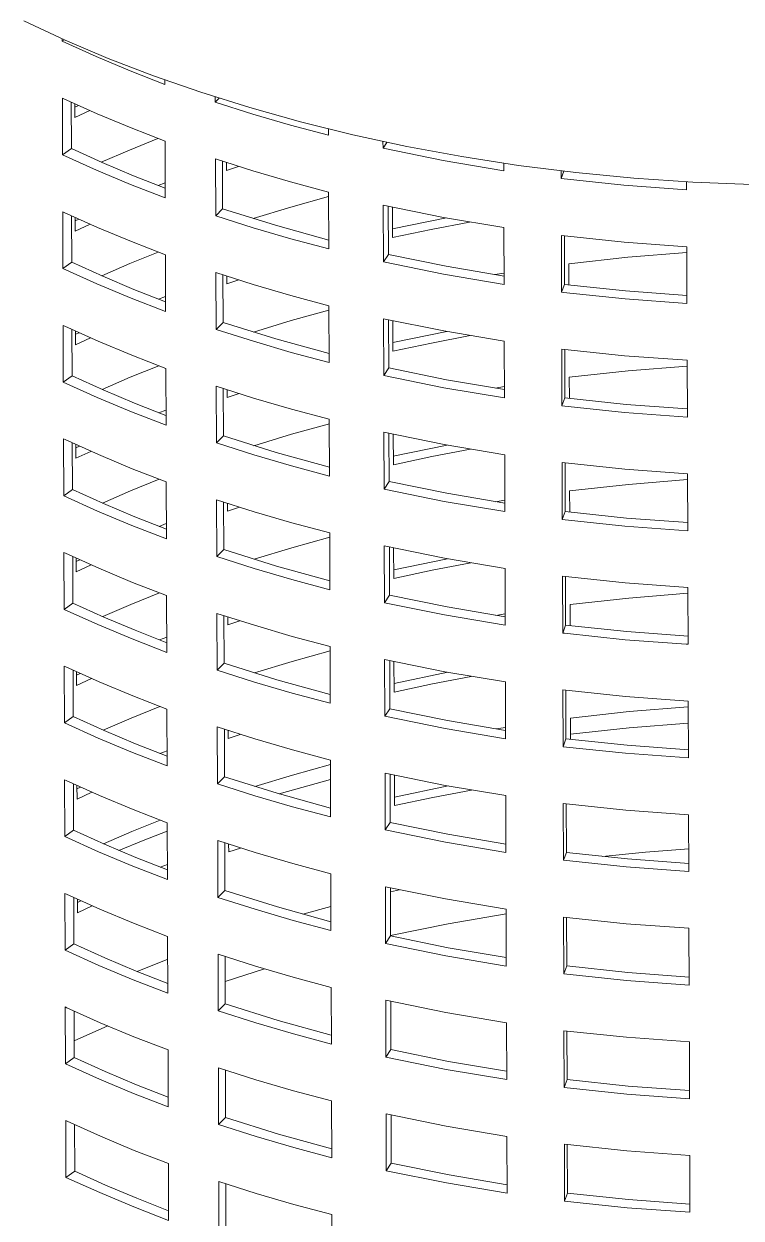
# Model space of a CAD drawing. Header units: inches. Extents: x -12 to 136, y -5 to 104.
# Drawn here: x 123.07 to 127.12, y 66.61 to 73.35 of the extents above; entities that cross this region are included whole.
import ezdxf

# ---------------------------------------------------------------- set-up
doc = ezdxf.new("R2010")
doc.units = ezdxf.units.IN
doc.layers.add('ZANO_R', color=7, linetype='Continuous', lineweight=0)

msp = doc.modelspace()

# ---------------------------------------------------------------- linework, layer by layer
at = {"layer": 'ZANO_R'}
for p, q in [((123.06814, 73.37093), (123.30085, 73.26291)), ((123.28464, 73.25551), (123.28459, 73.27014)), ((123.28464, 73.25551), (123.29722, 73.26452)), ((123.30085, 73.26291), (123.54511, 73.15937)), ((123.47581, 73.1693), (123.28464, 73.25551)), ((123.66922, 73.08827), (123.47581, 73.1693)), ((123.54511, 73.15937), (123.80065, 73.06084)), ((123.86475, 73.01247), (123.66922, 73.08827)), ((123.80065, 73.06084), (124.06708, 72.96788)), ((123.86467, 73.03763), (123.86475, 73.01247)), ((123.28671, 72.6138), (123.28568, 72.93465)), ((123.28568, 72.93465), (123.29439, 72.93058)), ((123.48272, 72.84589), (123.29439, 72.93058)), ((124.06708, 72.96788), (124.34392, 72.88099)), ((124.14939, 72.91198), (124.14929, 72.94108)), ((124.14939, 72.91198), (124.17137, 72.93403)), ((123.33635, 72.64933), (123.3355, 72.91154)), ((123.35557, 72.90236), (123.35582, 72.8254)), ((123.35563, 72.88385), (123.37582, 72.89317)), ((123.35582, 72.8254), (123.44, 72.86452)), ((124.36084, 72.84443), (124.14939, 72.91198)), ((124.34392, 72.88099), (124.63061, 72.8007)), ((123.67323, 72.76621), (123.48272, 72.84589)), ((124.57385, 72.78198), (124.36084, 72.84443)), ((124.63061, 72.8007), (124.92647, 72.7275)), ((123.86579, 72.69161), (123.67323, 72.76621)), ((124.7883, 72.72466), (124.57385, 72.78198)), ((124.78819, 72.76053), (124.7883, 72.72466)), ((124.92647, 72.7275), (125.23075, 72.66185)), ((123.82547, 72.70678), (123.66471, 72.64154)), ((123.86579, 72.69161), (123.86682, 72.37075)), ((125.09672, 72.65127), (125.0966, 72.68962)), ((125.09672, 72.65127), (125.11902, 72.68485)), ((125.23075, 72.66185), (125.54261, 72.60417)), ((123.28671, 72.6138), (123.33635, 72.64933)), ((123.47788, 72.52759), (123.28671, 72.6138)), ((123.51122, 72.57024), (123.33635, 72.64933)), ((123.66471, 72.64154), (123.50544, 72.57273)), ((124.15146, 72.27027), (124.15042, 72.59112)), ((124.15042, 72.59112), (124.36187, 72.52357)), ((125.43666, 72.58212), (125.09672, 72.65127)), ((125.54261, 72.60417), (125.86112, 72.55484)), ((123.6713, 72.44655), (123.47788, 72.52759)), ((123.68803, 72.49556), (123.51122, 72.57024)), ((124.19092, 72.30984), (124.19005, 72.57801)), ((124.21242, 72.57071), (124.21256, 72.52676)), ((124.21256, 72.52676), (124.2797, 72.54912)), ((124.36187, 72.52357), (124.57489, 72.46112)), ((125.77871, 72.52429), (125.43666, 72.58212)), ((125.77857, 72.56672), (125.77871, 72.52429)), ((125.86112, 72.55484), (126.1853, 72.51422)), ((126.10332, 72.47981), (126.10318, 72.52361)), ((126.10332, 72.47981), (126.1188, 72.52178)), ((123.86665, 72.42532), (123.68803, 72.49556)), ((123.82633, 72.44075), (123.86655, 72.45618)), ((124.57489, 72.46112), (124.78934, 72.40381)), ((126.10332, 72.47981), (126.45695, 72.44245)), ((126.1853, 72.51422), (126.51407, 72.48256)), ((126.51407, 72.48256), (126.84633, 72.46011)), ((126.81144, 72.46202), (126.81158, 72.41629)), ((126.84633, 72.46011), (127.18092, 72.44702)), ((123.86682, 72.37075), (123.6713, 72.44655)), ((124.78934, 72.40381), (124.79037, 72.08295)), ((126.45695, 72.44245), (126.81158, 72.41629)), ((124.57512, 72.31942), (124.36232, 72.25464)), ((124.78942, 72.37907), (124.57512, 72.31942)), ((125.0988, 72.00956), (125.09776, 72.33042)), ((125.09776, 72.33042), (125.4377, 72.26126)), ((125.12711, 72.0522), (125.12623, 72.32416)), ((125.15034, 72.31893), (125.1509, 72.14661)), ((123.28879, 71.97208), (123.28775, 72.29294)), ((123.28775, 72.29294), (123.29646, 72.28887)), ((123.48479, 72.20418), (123.29646, 72.28887)), ((123.33842, 72.00761), (123.33757, 72.26983)), ((123.35765, 72.26065), (123.35789, 72.18369)), ((123.35771, 72.24214), (123.37789, 72.25146)), ((124.15146, 72.27027), (124.19092, 72.30984)), ((124.36291, 72.20272), (124.15146, 72.27027)), ((124.48905, 72.21626), (124.19092, 72.30984)), ((125.15074, 72.19543), (125.45444, 72.25817)), ((125.4377, 72.26126), (125.77974, 72.20343)), ((123.35789, 72.18369), (123.44207, 72.22281)), ((123.67531, 72.1245), (123.48479, 72.20418)), ((124.57592, 72.14027), (124.36291, 72.20272)), ((124.79021, 72.13297), (124.48905, 72.21626)), ((125.1509, 72.14661), (125.36805, 72.19304)), ((125.36805, 72.19304), (125.58617, 72.23475)), ((125.77974, 72.20343), (125.78078, 71.88258)), ((123.86786, 72.0499), (123.67531, 72.1245)), ((124.79037, 72.08295), (124.57592, 72.14027)), ((126.10539, 71.83809), (126.10436, 72.15895)), ((126.10436, 72.15895), (126.45799, 72.1216)), ((126.12187, 71.88275), (126.12098, 72.15694)), ((126.45799, 72.1216), (126.81262, 72.09543)), ((123.82754, 72.06507), (123.66678, 71.99983)), ((123.86786, 72.0499), (123.8689, 71.72904)), ((125.0988, 72.00956), (125.12711, 72.0522)), ((125.45288, 71.98576), (125.12711, 72.0522)), ((126.81272, 72.06292), (126.47925, 72.03616)), ((126.81262, 72.09543), (126.81366, 71.77457)), ((123.28879, 71.97208), (123.33842, 72.00761)), ((123.5133, 71.92852), (123.33842, 72.00761)), ((123.66678, 71.99983), (123.50751, 71.93102)), ((125.43873, 71.94041), (125.0988, 72.00956)), ((125.78063, 71.92985), (125.45288, 71.98576)), ((126.47925, 72.03616), (126.14674, 71.99938)), ((126.14674, 71.99938), (126.14712, 71.8797)), ((123.47995, 71.88587), (123.28879, 71.97208)), ((123.6901, 71.85384), (123.5133, 71.92852)), ((124.15353, 71.62855), (124.1525, 71.94941)), ((124.1525, 71.94941), (124.36395, 71.88186)), ((124.19299, 71.66813), (124.19213, 71.9363)), ((124.21449, 71.92899), (124.21463, 71.88505)), ((125.78078, 71.88258), (125.43873, 71.94041)), ((125.78057, 71.94687), (125.72749, 71.93819)), ((123.67337, 71.80484), (123.47995, 71.88587)), ((123.86872, 71.78361), (123.6901, 71.85384)), ((124.21463, 71.88505), (124.28177, 71.90741)), ((124.36395, 71.88186), (124.57696, 71.81941)), ((126.10539, 71.83809), (126.12187, 71.88275)), ((126.4672, 71.84621), (126.12187, 71.88275)), ((126.81351, 71.82046), (126.4672, 71.84621)), ((123.8689, 71.72904), (123.67337, 71.80484)), ((123.8284, 71.79904), (123.86862, 71.81447)), ((124.57696, 71.81941), (124.79141, 71.76209)), ((126.11635, 71.83676), (126.10539, 71.83809)), ((126.11635, 71.83676), (126.46452, 71.80025)), ((126.46452, 71.80025), (126.81366, 71.77457)), ((124.79149, 71.73735), (124.57719, 71.67771)), ((124.79141, 71.76209), (124.79245, 71.44124)), ((123.29086, 71.33037), (123.28982, 71.65123)), ((123.28982, 71.65123), (123.29853, 71.64715)), ((123.48686, 71.56246), (123.29853, 71.64715)), ((124.15353, 71.62855), (124.19299, 71.66813)), ((124.49112, 71.57455), (124.19299, 71.66813)), ((124.57719, 71.67771), (124.36439, 71.61293)), ((125.10087, 71.36785), (125.09983, 71.6887)), ((125.09983, 71.6887), (125.43977, 71.61955)), ((125.12918, 71.41049), (125.1283, 71.68245)), ((125.15241, 71.67722), (125.15297, 71.5049)), ((123.34049, 71.3659), (123.33964, 71.62812)), ((123.35972, 71.61894), (123.35997, 71.54197)), ((123.35978, 71.60043), (123.37996, 71.60975)), ((123.35997, 71.54197), (123.44415, 71.58109)), ((124.36498, 71.561), (124.15353, 71.62855)), ((124.79228, 71.49126), (124.49112, 71.57455)), ((125.15281, 71.55372), (125.45651, 71.61645)), ((125.37013, 71.55133), (125.58824, 71.59304)), ((125.43977, 71.61955), (125.78182, 71.56172)), ((123.67738, 71.48279), (123.48686, 71.56246)), ((124.57799, 71.49855), (124.36498, 71.561)), ((125.15297, 71.5049), (125.37013, 71.55133)), ((125.78182, 71.56172), (125.78285, 71.24086)), ((126.10747, 71.19638), (126.10643, 71.51724)), ((126.10643, 71.51724), (126.46006, 71.47988)), ((126.12394, 71.24104), (126.12305, 71.51523)), ((123.86993, 71.40818), (123.67738, 71.48279)), ((124.79245, 71.44124), (124.57799, 71.49855)), ((126.46006, 71.47988), (126.81469, 71.45372)), ((126.81469, 71.45372), (126.81573, 71.13286)), ((123.82961, 71.42335), (123.66885, 71.35811)), ((123.86993, 71.40818), (123.87097, 71.08733)), ((125.10087, 71.36785), (125.12918, 71.41049)), ((125.45496, 71.34404), (125.12918, 71.41049)), ((126.48132, 71.39444), (126.14881, 71.35767)), ((126.8148, 71.42121), (126.48132, 71.39444)), ((123.29086, 71.33037), (123.34049, 71.3659)), ((123.48202, 71.24416), (123.29086, 71.33037)), ((123.51537, 71.28681), (123.34049, 71.3659)), ((123.66885, 71.35811), (123.50959, 71.28931)), ((124.1556, 70.98684), (124.15457, 71.3077)), ((124.15457, 71.3077), (124.36602, 71.24015)), ((125.44081, 71.2987), (125.10087, 71.36785)), ((125.7827, 71.28813), (125.45496, 71.34404)), ((125.78264, 71.30516), (125.72957, 71.29647)), ((126.14881, 71.35767), (126.14919, 71.23799)), ((123.67544, 71.16313), (123.48202, 71.24416)), ((123.69217, 71.21213), (123.51537, 71.28681)), ((124.19506, 71.02641), (124.1942, 71.29459)), ((124.21656, 71.28728), (124.21671, 71.24333)), ((124.21671, 71.24333), (124.28384, 71.26569)), ((124.36602, 71.24015), (124.57903, 71.1777)), ((125.78285, 71.24086), (125.44081, 71.2987)), ((126.10747, 71.19638), (126.12394, 71.24104)), ((126.46927, 71.20449), (126.12394, 71.24104)), ((123.87079, 71.1419), (123.69217, 71.21213)), ((123.83047, 71.15733), (123.87069, 71.17276)), ((124.57903, 71.1777), (124.79348, 71.12038)), ((126.10747, 71.19638), (126.4611, 71.15903)), ((126.81558, 71.17875), (126.46927, 71.20449)), ((123.87097, 71.08733), (123.67544, 71.16313)), ((124.79348, 71.12038), (124.79452, 70.79952)), ((126.4611, 71.15903), (126.81573, 71.13286)), ((124.57926, 71.036), (124.36646, 70.97121)), ((124.79356, 71.09564), (124.57926, 71.036)), ((125.10294, 70.72613), (125.1019, 71.04699)), ((125.1019, 71.04699), (125.44184, 70.97784)), ((125.13125, 70.76877), (125.13038, 71.04074)), ((125.15448, 71.03551), (125.15504, 70.86319)), ((123.29293, 70.68866), (123.29189, 71.00951)), ((123.29189, 71.00951), (123.3006, 71.00544)), ((123.48894, 70.92075), (123.3006, 71.00544)), ((123.34256, 70.72419), (123.34172, 70.9864)), ((123.36179, 70.97722), (123.36204, 70.90026)), ((123.36185, 70.95872), (123.38203, 70.96803)), ((124.1556, 70.98684), (124.19506, 71.02641)), ((124.36705, 70.91929), (124.1556, 70.98684)), ((124.49319, 70.93284), (124.19506, 71.02641)), ((125.15488, 70.91201), (125.45859, 70.97474)), ((125.44184, 70.97784), (125.78389, 70.92001)), ((123.36204, 70.90026), (123.44622, 70.93938)), ((123.67945, 70.84107), (123.48894, 70.92075)), ((124.58007, 70.85684), (124.36705, 70.91929)), ((124.79436, 70.84955), (124.49319, 70.93284)), ((125.15504, 70.86319), (125.3722, 70.90962)), ((125.3722, 70.90962), (125.59031, 70.95132)), ((125.78389, 70.92001), (125.78492, 70.59915)), ((123.872, 70.76647), (123.67945, 70.84107)), ((124.79452, 70.79952), (124.58007, 70.85684)), ((126.10954, 70.55467), (126.1085, 70.87552)), ((126.1085, 70.87552), (126.46213, 70.83817)), ((126.12601, 70.59932), (126.12513, 70.87351)), ((126.46213, 70.83817), (126.81676, 70.812)), ((123.83169, 70.78164), (123.67092, 70.7164)), ((123.872, 70.76647), (123.87304, 70.44561)), ((125.10294, 70.72613), (125.13125, 70.76877)), ((125.45703, 70.70233), (125.13125, 70.76877)), ((126.81687, 70.7795), (126.4834, 70.75273)), ((126.81676, 70.812), (126.8178, 70.49115)), ((123.29293, 70.68866), (123.34256, 70.72419)), ((123.51744, 70.6451), (123.34256, 70.72419)), ((123.67092, 70.7164), (123.51166, 70.64759)), ((125.44288, 70.65698), (125.10294, 70.72613)), ((125.78477, 70.64642), (125.45703, 70.70233)), ((126.4834, 70.75273), (126.15088, 70.71595)), ((126.15088, 70.71595), (126.15127, 70.59628)), ((123.48409, 70.60245), (123.29293, 70.68866)), ((123.69424, 70.57042), (123.51744, 70.6451)), ((124.15768, 70.34513), (124.15664, 70.66598)), ((124.15664, 70.66598), (124.36809, 70.59843)), ((124.19714, 70.3847), (124.19627, 70.65287)), ((124.21864, 70.64557), (124.21878, 70.60162)), ((125.78492, 70.59915), (125.44288, 70.65698)), ((125.78472, 70.66344), (125.73164, 70.65476)), ((123.67751, 70.52141), (123.48409, 70.60245)), ((123.87286, 70.50018), (123.69424, 70.57042)), ((124.21878, 70.60162), (124.28591, 70.62398)), ((124.36809, 70.59843), (124.5811, 70.53598)), ((126.10954, 70.55467), (126.12601, 70.59932)), ((126.47134, 70.56278), (126.12601, 70.59932)), ((126.81765, 70.53703), (126.47134, 70.56278)), ((123.87304, 70.44561), (123.67751, 70.52141)), ((123.83254, 70.51562), (123.87276, 70.53104)), ((124.5811, 70.53598), (124.79555, 70.47867)), ((126.10954, 70.55467), (126.46317, 70.51731)), ((126.46317, 70.51731), (126.8178, 70.49115)), ((124.79563, 70.45393), (124.58133, 70.39428)), ((124.79555, 70.47867), (124.79659, 70.15781)), ((123.295, 70.04694), (123.29397, 70.3678)), ((123.29397, 70.3678), (123.30267, 70.36373)), ((123.49101, 70.27904), (123.30267, 70.36373)), ((124.15768, 70.34513), (124.19714, 70.3847)), ((124.49527, 70.29113), (124.19714, 70.3847)), ((124.58133, 70.39428), (124.36853, 70.3295)), ((125.10501, 70.08442), (125.10398, 70.40528)), ((125.10398, 70.40528), (125.44391, 70.33613)), ((125.13333, 70.12706), (125.13245, 70.39902)), ((125.15656, 70.39379), (125.15711, 70.22147)), ((123.34463, 70.08247), (123.34379, 70.34469)), ((123.36386, 70.33551), (123.36411, 70.25855)), ((123.36392, 70.317), (123.38411, 70.32632)), ((123.36411, 70.25855), (123.44829, 70.29767)), ((124.36913, 70.27758), (124.15768, 70.34513)), ((125.15696, 70.27029), (125.46066, 70.33303)), ((125.37427, 70.2679), (125.59238, 70.30961)), ((125.44391, 70.33613), (125.78596, 70.27829)), ((123.68152, 70.19936), (123.49101, 70.27904)), ((124.58214, 70.21513), (124.36913, 70.27758)), ((124.79643, 70.20783), (124.49527, 70.29113)), ((125.15711, 70.22147), (125.37427, 70.2679)), ((125.78596, 70.27829), (125.787, 69.95744)), ((126.11161, 69.91296), (126.11057, 70.23381)), ((126.11057, 70.23381), (126.4642, 70.19646)), ((126.12808, 69.95761), (126.1272, 70.2318)), ((123.87408, 70.12476), (123.68152, 70.19936)), ((124.79659, 70.15781), (124.58214, 70.21513)), ((126.4642, 70.19646), (126.81884, 70.17029)), ((126.81884, 70.17029), (126.81987, 69.84943)), ((123.83376, 70.13993), (123.673, 70.07469)), ((123.87408, 70.12476), (123.87511, 69.8039)), ((125.10501, 70.08442), (125.13333, 70.12706)), ((125.4591, 70.06062), (125.13333, 70.12706)), ((126.48547, 70.11102), (126.15295, 70.07424)), ((126.81894, 70.13778), (126.48547, 70.11102)), ((123.295, 70.04694), (123.34463, 70.08247)), ((123.48617, 69.96073), (123.295, 70.04694)), ((123.51951, 70.00339), (123.34463, 70.08247)), ((123.673, 70.07469), (123.51373, 70.00588)), ((124.15975, 69.70341), (124.15871, 70.02427)), ((124.15871, 70.02427), (124.37016, 69.95672)), ((125.44495, 70.01527), (125.10501, 70.08442)), ((125.78684, 70.00471), (125.4591, 70.06062)), ((126.15295, 70.07424), (126.15334, 69.95456)), ((123.67958, 69.8797), (123.48617, 69.96073)), ((123.69632, 69.9287), (123.51951, 70.00339)), ((124.19921, 69.74299), (124.19834, 70.01116)), ((124.22071, 70.00385), (124.22085, 69.95991)), ((124.22085, 69.95991), (124.28798, 69.98227)), ((124.37016, 69.95672), (124.58317, 69.89427)), ((125.787, 69.95744), (125.44495, 70.01527)), ((125.78679, 70.02173), (125.73371, 70.01305)), ((126.11161, 69.91296), (126.12808, 69.95761)), ((126.47342, 69.92107), (126.12808, 69.95761)), ((123.87494, 69.85847), (123.69632, 69.9287)), ((123.83462, 69.8739), (123.87484, 69.88933)), ((124.58317, 69.89427), (124.79763, 69.83695)), ((126.12257, 69.91163), (126.11161, 69.91296)), ((126.12257, 69.91163), (126.46518, 69.87561)), ((126.81972, 69.89532), (126.47342, 69.92107)), ((123.87511, 69.8039), (123.67958, 69.8797)), ((124.79763, 69.83695), (124.79866, 69.5161)), ((126.46518, 69.87561), (126.80873, 69.85009)), ((126.81987, 69.84943), (126.80873, 69.85009)), ((124.58341, 69.75257), (124.37061, 69.68779)), ((124.79771, 69.81221), (124.58341, 69.75257)), ((125.10708, 69.44271), (125.10605, 69.76356)), ((125.10605, 69.76356), (125.44599, 69.69441)), ((125.1354, 69.48535), (125.13452, 69.75731)), ((123.29707, 69.40523), (123.29604, 69.72609)), ((123.29604, 69.72609), (123.30475, 69.72202)), ((123.49308, 69.63732), (123.30475, 69.72202)), ((123.34671, 69.44076), (123.34586, 69.70298)), ((123.36593, 69.6938), (123.36618, 69.61683)), ((124.15975, 69.70341), (124.19921, 69.74299)), ((124.3712, 69.63586), (124.15975, 69.70341)), ((124.49734, 69.64941), (124.19921, 69.74299)), ((125.15863, 69.75208), (125.15918, 69.57976)), ((125.15903, 69.62858), (125.46273, 69.69131)), ((125.44599, 69.69441), (125.78803, 69.63658)), ((123.36599, 69.67529), (123.38618, 69.68461)), ((123.36618, 69.61683), (123.45036, 69.65596)), ((123.68359, 69.55765), (123.49308, 69.63732)), ((124.58421, 69.57341), (124.3712, 69.63586)), ((124.7985, 69.56612), (124.49734, 69.64941)), ((125.15918, 69.57976), (125.37634, 69.62619)), ((125.37634, 69.62619), (125.59446, 69.6679)), ((125.78803, 69.63658), (125.78907, 69.31572)), ((123.87615, 69.48305), (123.68359, 69.55765)), ((124.79866, 69.5161), (124.58421, 69.57341)), ((126.11368, 69.27124), (126.11265, 69.5921)), ((126.11265, 69.5921), (126.46627, 69.55474)), ((126.13015, 69.3159), (126.12927, 69.59009)), ((126.46627, 69.55474), (126.82091, 69.52858)), ((123.83583, 69.49821), (123.67507, 69.43297)), ((123.87615, 69.48305), (123.87718, 69.16219)), ((125.10708, 69.44271), (125.1354, 69.48535)), ((125.46117, 69.4189), (125.1354, 69.48535)), ((126.82101, 69.49607), (126.48754, 69.4693)), ((126.82091, 69.52858), (126.82194, 69.20772)), ((123.29707, 69.40523), (123.34671, 69.44076)), ((123.52158, 69.36167), (123.34671, 69.44076)), ((123.67507, 69.43297), (123.5158, 69.36417)), ((125.44702, 69.37356), (125.10708, 69.44271)), ((125.78891, 69.36299), (125.46117, 69.4189)), ((126.48754, 69.4693), (126.15502, 69.43253)), ((126.15502, 69.43253), (126.15541, 69.31285)), ((123.48824, 69.31902), (123.29707, 69.40523)), ((123.69839, 69.28699), (123.52158, 69.36167)), ((124.16182, 69.0617), (124.16078, 69.38256)), ((124.16078, 69.38256), (124.37223, 69.31501)), ((124.20128, 69.10127), (124.20041, 69.36945)), ((124.22278, 69.36214), (124.22292, 69.31819)), ((125.78907, 69.31572), (125.44702, 69.37356)), ((125.78886, 69.38002), (125.73578, 69.37133)), ((126.15532, 69.34203), (126.48785, 69.37816)), ((126.48785, 69.37816), (126.82131, 69.40447)), ((123.68166, 69.23799), (123.48824, 69.31902)), ((123.87701, 69.21676), (123.69839, 69.28699)), ((124.22292, 69.31819), (124.29006, 69.34056)), ((124.37223, 69.31501), (124.58525, 69.25256)), ((126.11368, 69.27124), (126.13015, 69.3159)), ((126.47549, 69.27935), (126.13015, 69.3159)), ((123.87718, 69.16219), (123.68166, 69.23799)), ((123.83669, 69.23219), (123.87691, 69.24762)), ((124.58525, 69.25256), (124.7997, 69.19524)), ((126.11368, 69.27124), (126.46731, 69.23389)), ((126.46731, 69.23389), (126.82194, 69.20772)), ((126.8218, 69.25361), (126.47549, 69.27935)), ((124.79978, 69.1705), (124.58548, 69.11086)), ((124.7997, 69.19524), (124.80073, 68.87438)), ((123.29915, 68.76352), (123.29811, 69.08437)), ((123.29811, 69.08437), (123.30682, 69.0803)), ((123.49515, 68.99561), (123.30682, 69.0803)), ((124.16182, 69.0617), (124.20128, 69.10127)), ((124.49941, 69.0077), (124.20128, 69.10127)), ((124.58548, 69.11086), (124.37268, 69.04607)), ((124.50971, 69.00467), (124.80005, 69.08506)), ((125.10916, 68.80099), (125.10812, 69.12185)), ((125.10812, 69.12185), (125.44806, 69.0527)), ((125.13747, 68.84363), (125.13659, 69.1156)), ((125.1607, 69.11037), (125.16126, 68.93805)), ((123.34878, 68.79905), (123.34793, 69.06127)), ((123.36801, 69.05208), (123.36825, 68.97512)), ((123.36806, 69.03358), (123.38825, 69.04289)), ((123.36825, 68.97512), (123.45243, 69.01424)), ((124.37327, 68.99415), (124.16182, 69.0617)), ((125.1611, 68.98687), (125.4648, 69.0496)), ((125.37841, 68.98448), (125.59653, 69.02618)), ((125.44806, 69.0527), (125.7901, 68.99487)), ((123.68567, 68.91593), (123.49515, 68.99561)), ((124.58628, 68.9317), (124.37327, 68.99415)), ((124.80057, 68.92441), (124.49941, 69.0077)), ((125.16126, 68.93805), (125.37841, 68.98448)), ((125.7901, 68.99487), (125.79114, 68.67401)), ((126.11575, 68.62953), (126.11472, 68.95039)), ((126.11472, 68.95039), (126.46835, 68.91303)), ((126.13223, 68.67418), (126.13134, 68.94837)), ((123.87822, 68.84133), (123.68567, 68.91593)), ((124.80073, 68.87438), (124.58628, 68.9317)), ((126.46835, 68.91303), (126.82298, 68.88686)), ((126.82298, 68.88686), (126.82402, 68.56601)), ((123.8379, 68.8565), (123.67714, 68.79126)), ((123.87822, 68.84133), (123.87926, 68.52048)), ((125.10916, 68.80099), (125.13747, 68.84363)), ((125.46324, 68.77719), (125.13747, 68.84363)), ((123.29915, 68.76352), (123.34878, 68.79905)), ((123.49031, 68.67731), (123.29915, 68.76352)), ((123.52366, 68.71996), (123.34878, 68.79905)), ((123.67714, 68.79126), (123.51787, 68.72245)), ((123.60529, 68.68482), (123.74134, 68.7404)), ((123.74134, 68.7404), (123.87837, 68.79351)), ((124.16389, 68.41999), (124.16286, 68.74085)), ((124.16286, 68.74085), (124.37431, 68.67329)), ((125.44909, 68.73184), (125.10916, 68.80099)), ((125.79099, 68.72128), (125.46324, 68.77719)), ((123.68373, 68.59627), (123.49031, 68.67731)), ((123.70046, 68.64528), (123.52366, 68.71996)), ((124.20335, 68.45956), (124.20249, 68.72774)), ((124.22485, 68.72043), (124.22499, 68.67648)), ((124.22499, 68.67648), (124.29213, 68.69884)), ((124.37431, 68.67329), (124.58732, 68.61084)), ((125.79114, 68.67401), (125.44909, 68.73184)), ((126.11575, 68.62953), (126.13223, 68.67418)), ((126.47756, 68.63764), (126.13223, 68.67418)), ((126.33557, 68.65134), (126.57935, 68.67531)), ((126.57935, 68.67531), (126.8236, 68.69393)), ((123.87908, 68.57505), (123.70046, 68.64528)), ((123.83876, 68.59048), (123.87898, 68.6059)), ((124.58732, 68.61084), (124.80177, 68.55353)), ((126.11575, 68.62953), (126.46938, 68.59217)), ((126.82387, 68.61189), (126.47756, 68.63764)), ((123.87926, 68.52048), (123.68373, 68.59627)), ((124.80177, 68.55353), (124.80281, 68.23267)), ((126.46938, 68.59217), (126.82402, 68.56601)), ((125.11123, 68.15928), (125.11019, 68.48014)), ((125.11019, 68.48014), (125.45013, 68.41099)), ((125.13954, 68.20192), (125.13866, 68.47388)), ((123.30122, 68.1218), (123.30018, 68.44266)), ((123.30018, 68.44266), (123.30889, 68.43859)), ((123.49722, 68.3539), (123.30889, 68.43859)), ((123.35085, 68.15733), (123.35, 68.41955)), ((123.37008, 68.41037), (123.37033, 68.33341)), ((124.16389, 68.41999), (124.20335, 68.45956)), ((124.37534, 68.35244), (124.16389, 68.41999)), ((124.50148, 68.36599), (124.20335, 68.45956)), ((125.13874, 68.45131), (125.18994, 68.46284)), ((125.45013, 68.41099), (125.79218, 68.35315)), ((123.37014, 68.39186), (123.39032, 68.40118)), ((123.37033, 68.33341), (123.45451, 68.37253)), ((123.68774, 68.27422), (123.49722, 68.3539)), ((124.58835, 68.28999), (124.37534, 68.35244)), ((124.80264, 68.28269), (124.50148, 68.36599)), ((124.64472, 68.32502), (124.80237, 68.36836)), ((125.79218, 68.35315), (125.79321, 68.0323)), ((123.88029, 68.19962), (123.68774, 68.27422)), ((124.80281, 68.23267), (124.58835, 68.28999)), ((125.46492, 68.27098), (125.13954, 68.20376)), ((125.79226, 68.32791), (125.46492, 68.27098)), ((126.11783, 67.98782), (126.11679, 68.30867)), ((126.11679, 68.30867), (126.47042, 68.27132)), ((126.1343, 68.03247), (126.13341, 68.30666)), ((126.47042, 68.27132), (126.82505, 68.24515)), ((125.11123, 68.15928), (125.13954, 68.20192)), ((125.46531, 68.13548), (125.13954, 68.20192)), ((126.82505, 68.24515), (126.82609, 67.92429)), ((123.30122, 68.1218), (123.35085, 68.15733)), ((123.52573, 68.07825), (123.35085, 68.15733)), ((123.88029, 68.19962), (123.88133, 67.87876)), ((125.45117, 68.09013), (125.11123, 68.15928)), ((125.79306, 68.07957), (125.46531, 68.13548)), ((123.49238, 68.03559), (123.30122, 68.1218)), ((123.70253, 68.00356), (123.52573, 68.07825)), ((123.88071, 68.07005), (123.70859, 68.00113)), ((124.16596, 67.77828), (124.16493, 68.09913)), ((124.16493, 68.09913), (124.37638, 68.03158)), ((124.20542, 67.81785), (124.20456, 68.08602)), ((125.79321, 68.0323), (125.45117, 68.09013)), ((123.6858, 67.95456), (123.49238, 68.03559)), ((123.88115, 67.93333), (123.70253, 68.00356)), ((124.42667, 68.01632), (124.20501, 67.94571)), ((124.37638, 68.03158), (124.58939, 67.96913)), ((126.11783, 67.98782), (126.1343, 68.03247)), ((126.47963, 67.99593), (126.1343, 68.03247)), ((123.88133, 67.87876), (123.6858, 67.95456)), ((124.58939, 67.96913), (124.80384, 67.91181)), ((126.11783, 67.98782), (126.47145, 67.95046)), ((126.47145, 67.95046), (126.82609, 67.92429)), ((126.82594, 67.97018), (126.47963, 67.99593)), ((124.80384, 67.91181), (124.80488, 67.59096)), ((123.30329, 67.48009), (123.30225, 67.80095)), ((123.30225, 67.80095), (123.31096, 67.79688)), ((123.4993, 67.71218), (123.31096, 67.79688)), ((124.16596, 67.77828), (124.20542, 67.81785)), ((124.50355, 67.72427), (124.20542, 67.81785)), ((125.1133, 67.51757), (125.11226, 67.83842)), ((125.11226, 67.83842), (125.4522, 67.76927)), ((125.14161, 67.56021), (125.14074, 67.83217)), ((123.35292, 67.51562), (123.35208, 67.77784)), ((124.37741, 67.71072), (124.16596, 67.77828)), ((125.4522, 67.76927), (125.79425, 67.71144)), ((123.54168, 67.69392), (123.35262, 67.60956)), ((123.68981, 67.63251), (123.4993, 67.71218)), ((124.59043, 67.64827), (124.37741, 67.71072)), ((124.80472, 67.64098), (124.50355, 67.72427)), ((125.79425, 67.71144), (125.79528, 67.39058)), ((126.1199, 67.3461), (126.11886, 67.66696)), ((126.11886, 67.66696), (126.47249, 67.6296)), ((126.13637, 67.39076), (126.13549, 67.66495)), ((123.88236, 67.55791), (123.68981, 67.63251)), ((124.80488, 67.59096), (124.59043, 67.64827)), ((126.47249, 67.6296), (126.82712, 67.60344)), ((126.82712, 67.60344), (126.82816, 67.28258)), ((123.88236, 67.55791), (123.8834, 67.23705)), ((125.1133, 67.51757), (125.14161, 67.56021)), ((125.46739, 67.49376), (125.14161, 67.56021)), ((123.30329, 67.48009), (123.35292, 67.51562)), ((123.49445, 67.39388), (123.30329, 67.48009)), ((123.5278, 67.43653), (123.35292, 67.51562)), ((125.45324, 67.44842), (125.1133, 67.51757)), ((125.79513, 67.43785), (125.46739, 67.49376)), ((123.68787, 67.31285), (123.49445, 67.39388)), ((123.7046, 67.36185), (123.5278, 67.43653)), ((124.16804, 67.13656), (124.167, 67.45742)), ((124.167, 67.45742), (124.37845, 67.38987)), ((124.2075, 67.17613), (124.20663, 67.44431)), ((125.79528, 67.39058), (125.45324, 67.44842)), ((123.88322, 67.29162), (123.7046, 67.36185)), ((124.37845, 67.38987), (124.59146, 67.32742)), ((124.59146, 67.32742), (124.80591, 67.2701)), ((126.1199, 67.3461), (126.13637, 67.39076)), ((126.1199, 67.3461), (126.47353, 67.30875)), ((126.4817, 67.35421), (126.13637, 67.39076)), ((126.82801, 67.32847), (126.4817, 67.35421)), ((123.8834, 67.23705), (123.68787, 67.31285)), ((124.80591, 67.2701), (124.80695, 66.94924)), ((126.47353, 67.30875), (126.82816, 67.28258)), ((125.11537, 66.87586), (125.11434, 67.19671)), ((125.11434, 67.19671), (125.45427, 67.12756)), ((125.14369, 66.91849), (125.14281, 67.19046)), ((123.30536, 66.83838), (123.30433, 67.15923)), ((123.30433, 67.15923), (123.31303, 67.15516)), ((123.50137, 67.07047), (123.31303, 67.15516)), ((123.35499, 66.87391), (123.35415, 67.13613)), ((124.16804, 67.13656), (124.2075, 67.17613)), ((124.37949, 67.06901), (124.16804, 67.13656)), ((124.50562, 67.08256), (124.2075, 67.17613)), ((125.45427, 67.12756), (125.79632, 67.06973)), ((123.69188, 66.9908), (123.50137, 67.07047)), ((124.5925, 67.00656), (124.37949, 67.06901)), ((124.80679, 66.99927), (124.50562, 67.08256)), ((125.79632, 67.06973), (125.79736, 66.74887)), ((123.88444, 66.91619), (123.69188, 66.9908)), ((124.80695, 66.94924), (124.5925, 67.00656)), ((126.12197, 66.70439), (126.12093, 67.02525)), ((126.12093, 67.02525), (126.47456, 66.98789)), ((126.13844, 66.74904), (126.13756, 67.02323)), ((126.47456, 66.98789), (126.8292, 66.96172)), ((126.8292, 66.96172), (126.83023, 66.64087)), ((123.30536, 66.83838), (123.35499, 66.87391)), ((123.52987, 66.79482), (123.35499, 66.87391)), ((123.88444, 66.91619), (123.88547, 66.59534)), ((125.11537, 66.87586), (125.14369, 66.91849)), ((125.45531, 66.8067), (125.11537, 66.87586)), ((125.46946, 66.85205), (125.14369, 66.91849)), ((125.7972, 66.79614), (125.46946, 66.85205)), ((123.49653, 66.75217), (123.30536, 66.83838)), ((123.70668, 66.72014), (123.52987, 66.79482)), ((124.17011, 66.49485), (124.16907, 66.81571)), ((124.16907, 66.81571), (124.38052, 66.74815)), ((124.20957, 66.53442), (124.2087, 66.8026)), ((125.79736, 66.74887), (125.45531, 66.8067)), ((123.68994, 66.67113), (123.49653, 66.75217)), ((123.8853, 66.64991), (123.70668, 66.72014)), ((124.38052, 66.74815), (124.59353, 66.6857)), ((126.12197, 66.70439), (126.13844, 66.74904)), ((126.48378, 66.7125), (126.13844, 66.74904)), ((123.88547, 66.59534), (123.68994, 66.67113)), ((124.59353, 66.6857), (124.80799, 66.62839)), ((126.12197, 66.70439), (126.4756, 66.66703)), ((126.4756, 66.66703), (126.83023, 66.64087)), ((126.83008, 66.68675), (126.48378, 66.7125)), ((124.80799, 66.62839), (124.80902, 66.30753))]:
    msp.add_line(p, q, dxfattribs=at)

doc.saveas('drawing.dxf')
